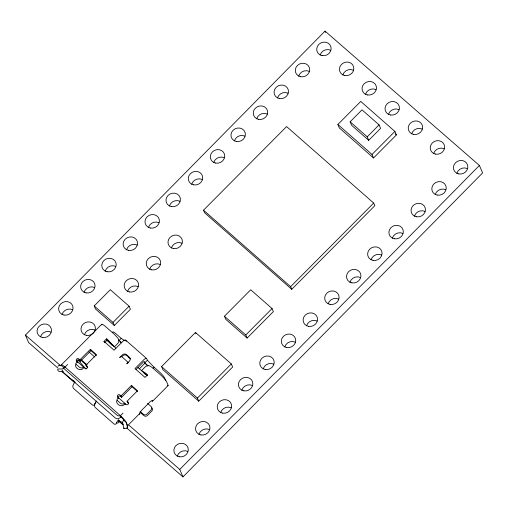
<?xml version="1.0" encoding="UTF-8"?>
<svg xmlns="http://www.w3.org/2000/svg" width="508" height="508" viewBox="0 0 508 508"><rect width="100%" height="100%" fill="white"/><g stroke="black" fill="none" stroke-linecap="round" stroke-linejoin="round"><path stroke-width="0.76" d="M124.035 428.041L123.914 428.555L122.688 423.024A3.143 2.889 -23.2 0 1 123.736 420.262A3.137 0.495 44.8 0 0 120.999 417.024L120.428 415.69L65.049 367.062A7.429 1.175 44.8 0 0 61.436 365.55L60.077 365.512A2.47 0.864 5.4 0 0 58.033 366.338M139.376 414.28A6.788 1.073 44.8 0 0 139.713 414.02L139.852 413.067A3.702 1.327 -48.7 0 1 141.796 410.159L149.701 402.203A3.702 1.327 -48.7 0 1 152.216 400.628L152.762 400.869A6.788 1.073 44.8 0 1 152 400.99M83.325 367.83L83.566 367.074L76.664 361.074A1.543 1.416 -23.2 0 1 76.657 359.048A1.543 1.416 -23.2 0 1 78.816 358.915L79.896 359.867L80.467 361.201L90.945 350.653L90.373 349.32L79.896 359.867M124.422 403.924L124.67 403.168L117.767 397.167A1.543 1.416 -23.2 0 1 117.761 395.141A1.543 1.416 -23.2 0 1 119.913 395.008L120.993 395.961L121.571 397.294L132.042 386.747L131.47 385.413L120.993 395.961M96.736 401.212A3.581 1.289 -48.7 0 0 95.148 403.504L94.45 405.568A2.47 1.721 63.3 0 0 95.561 407.772L113.728 423.729A2.47 1.721 63.3 0 0 116.237 423.475L116.694 422.427A3.581 1.289 -48.7 0 1 118.472 419.938L119.043 421.272L118.605 422.281A2.47 1.721 63.3 0 1 116.573 422.866M75.819 364.077C73.819 368.325 81.813 372.345 83.807 367.348L84.887 368.294A1.543 1.416 -23.2 0 0 87.039 368.167A1.543 1.416 -23.2 0 0 87.033 366.135L85.954 365.182L96.431 354.641L90.373 349.32M116.923 400.171C114.916 404.419 122.911 408.438 124.904 403.441L125.984 404.387A1.543 1.416 -23.2 0 0 128.143 404.26A1.543 1.416 -23.2 0 0 128.137 402.228L127.051 401.276L137.528 390.728L131.47 385.413M57.918 368.065L28.6 342.544L25.4 335.083L325.044 31.096L479.4 165.456L482.6 172.917L182.956 476.904L126.721 427.952M182.956 476.904L179.756 469.436L479.4 165.456M94.202 305.918L110.306 289.706L129.096 306.203L130.41 309.277L114.306 325.488L95.517 308.991L94.202 305.918L112.992 322.415L114.306 325.488M203.511 210.185L286.582 126.568L373.691 203.067L374.821 205.702L291.757 289.312L204.641 212.814L203.511 210.185L290.627 286.677L291.757 289.312M61.373 364.89L101.733 324.263M67.627 364.471L65.049 367.062L64.275 367.278A2.47 1.111 30.1 0 0 64.637 369.183L116.548 414.769A2.47 1.111 30.1 0 0 119.653 415.906L120.428 415.69L123.006 413.099M112.992 322.415L129.096 306.203M77.749 362.026L77.267 362.515L77.508 361.76L76.67 362.28A2.47 1.772 17.9 0 0 76.721 364.852L79.318 367.132A2.47 1.772 17.9 0 0 82.728 367.601L83.566 367.074M106.585 338.792L107.156 340.125L104.578 342.722L104.007 341.382L106.585 338.792L107.563 339.649A2.47 0.387 44.8 0 1 108.623 340.684L113.563 345.986A1.232 1.181 -78.2 0 0 115.24 345.999L117.913 343.294A3.899 3.74 -78.2 0 0 117.939 338.176L114.637 334.632A2.47 0.387 44.8 0 0 113.57 333.597L105.41 326.434A7.429 1.175 44.8 0 0 101.797 324.923M119.151 340.443L121.215 338.372L124.485 340.544M337.858 124.46L360.744 101.429L394.906 131.426L396.411 134.938L373.526 157.975L339.369 127.978L337.858 124.46L372.021 154.457L373.526 157.975M350.133 121.806L362.001 109.861L379.076 124.866L380.587 128.378L368.719 140.322L351.638 125.324L350.133 121.806L367.214 136.811L368.719 140.322M127.686 363.061A2.47 0.889 -48.7 0 0 126.771 363.804L129.35 361.213A3.086 2.838 -23.2 0 0 129.33 357.149L126.562 354.717A3.086 2.838 -23.2 0 0 122.257 354.984L119.678 357.575A2.47 0.889 -48.7 0 1 121.774 356.737L122.638 355.873A3.086 2.838 -23.2 0 1 126.943 355.613L129.711 358.038A3.086 2.838 -23.2 0 1 130.378 358.934M136.093 369.38L144.145 361.277L144.951 363.169L147.904 365.76M367.214 136.811L379.076 124.866M167.367 385.521A6.788 1.073 44.8 0 0 168.104 385.578L168.129 385.502A6.788 1.073 44.8 0 0 168.021 385.013L166.694 381.914A7.429 1.175 44.8 0 0 160.788 375.063L152.629 367.9A2.47 0.387 44.8 0 0 151.708 367.189L149.282 365.703A3.899 2.134 -39.2 0 0 145.015 367.1L142.335 369.786A1.232 0.673 -39.2 0 0 142.075 371.018L145.694 373.24A2.47 0.387 44.8 0 1 146.621 373.952L147.599 374.809L145.021 377.4L134.982 368.586L143.573 359.943A3.734 1.34 -48.7 0 1 146.717 358.686L147.39 360.242L144.812 362.833L147.93 366.084M139.287 368.871L144.951 363.169M118.847 398.12L118.364 398.602L118.612 397.847L117.773 398.374A2.47 1.772 17.9 0 0 117.824 400.945L120.421 403.225A2.47 1.772 17.9 0 0 123.825 403.695L124.67 403.168M153.111 368.325L154.146 367.284L158.877 371.443A6.788 1.073 44.8 0 1 164.687 378.073L165.735 380.517A3.702 1.327 -48.7 0 1 165.792 380.714M372.021 154.457L394.906 131.426M161.557 366.579L195.459 332.454L231.331 363.95L232.645 367.024L198.742 401.155L162.871 369.653L161.557 366.579L197.428 398.082L198.742 401.155M120.961 417.068L120.999 417.024A7.315 2.629 -48.7 0 1 117.996 418.77A2.47 1.111 30.1 0 1 114.897 417.633L62.979 372.04A2.47 1.111 30.1 0 1 62.617 370.135A7.315 2.629 -48.7 0 0 62.833 370.072M224.434 316.236L250.711 289.789L272.066 308.54L273.38 311.614L247.104 338.061L225.755 319.31L224.434 316.236L245.789 334.988L247.104 338.061M127.317 426.263A6.788 1.073 44.8 0 0 127.66 425.64L139.776 413.442M152.686 401.104L168.059 385.629M290.627 286.677L373.691 203.067M245.789 334.988L272.066 308.54M197.428 398.082L231.331 363.95M123.914 428.555L127.622 428.003L127.476 425.209M122.733 422.637L120.694 421.691A3.086 0.489 44.8 0 1 119.304 420.675L118.472 419.938M144.031 373.418L147.568 375.622M119.945 341.833L121.253 342.703M25.4 335.083L60.7 365.804M128.905 425.171L179.756 469.436M62.103 371.71L74.67 382.645M118.345 420.662L123.127 424.828M395.237 133.902L396.411 134.938M125.679 340.15L146.621 358.534M121.215 338.372L116.478 334.213A6.788 1.073 44.8 0 0 112.77 332.48M118.701 340.112L121.653 342.71M128.245 357.029L129.35 358M107.156 340.125L112.052 345.243M106.991 340.322L115.849 348.101M137.973 367.525L147.415 375.818M121.774 356.737L128.283 362.445M104.007 341.382L114.046 350.196L122.631 341.554A3.734 1.34 -48.7 0 1 125.781 340.296L126.225 341.332M90.945 350.653L96.45 355.492M132.042 386.747L137.554 391.585M88.951 351.936L94.856 357.118M147.612 403.447L151.155 406.559A2.47 2.267 -23.2 0 1 151.168 409.81L146.876 414.128A2.47 2.267 -23.2 0 1 143.427 414.338L140.475 411.747M81.223 359.715L87.128 364.903M81.204 360.528L86.519 365.195M139.865 412.045L143.999 415.677A2.47 2.267 -23.2 0 0 147.447 415.468L151.74 411.143A2.47 2.267 -23.2 0 0 151.727 407.892M80.467 361.201L79.388 360.248A1.543 1.416 -23.2 0 0 76.791 361.423M87.605 367.468L86.525 366.522L85.954 365.182M121.571 397.294L120.485 396.342A1.543 1.416 -23.2 0 0 117.888 397.516M128.708 403.562L127.622 402.609L127.051 401.276M61.436 365.55L64.033 367.83A3.137 0.495 44.8 0 1 64.491 367.519M123.736 420.262L126.333 422.542L127.66 425.64M119.043 421.272L119.875 422.008A6.788 1.073 44.8 0 0 122.936 424.244M147.39 360.242L154.146 367.284M127.552 428.015L126.333 422.542A7.429 1.175 44.8 0 0 120.428 415.69M325.044 31.096L325.622 32.455M195.459 332.454L195.986 333.686M124.904 403.441L125.476 404.774M320.148 55.048A7.309 6.718 -23.2 0 1 330.714 50.273M298.723 76.162A7.309 6.718 -23.2 0 1 309.289 71.393M277.495 97.987A7.309 6.718 -23.2 0 1 288.061 93.218M256.705 118.834A7.309 6.718 -23.2 0 1 267.272 114.059M234.398 140.926A7.309 6.718 -23.2 0 1 244.964 136.15M213.741 162.528A7.309 6.718 -23.2 0 1 224.307 157.759M191.719 184.302A7.309 6.718 -23.2 0 1 202.286 179.527M169.431 206.045A7.309 6.718 -23.2 0 1 179.997 201.276M148.425 227.489A7.309 6.718 -23.2 0 1 158.991 222.714M126.568 249.822A7.309 6.718 -23.2 0 1 137.135 245.046M127.591 291.395A7.309 6.718 -23.2 0 1 138.157 286.626M84.074 292.322A7.309 6.718 -23.2 0 1 94.64 287.553M62.065 314.503A7.309 6.718 -23.2 0 1 72.631 309.728M40.488 336.899A7.309 6.718 -23.2 0 1 51.054 332.124M84.43 334.81A7.309 6.718 -23.2 0 1 94.996 330.035M105.213 271.189A7.309 6.718 -23.2 0 1 115.78 266.421M149.689 269.284A7.309 6.718 -23.2 0 1 160.255 264.509M171.418 247.993A7.309 6.718 -23.2 0 1 181.985 243.218M342.849 74.987A7.309 6.718 -23.2 0 1 353.416 70.212M365.474 94.399A7.309 6.718 -23.2 0 1 376.041 89.624M388.455 114.427A7.309 6.718 -23.2 0 1 399.021 109.652M411.658 133.864A7.309 6.718 -23.2 0 1 422.224 129.089M433.654 153.568A7.309 6.718 -23.2 0 1 444.221 148.8M456.857 173.374A7.309 6.718 -23.2 0 1 467.424 168.605M435.242 194.532A7.309 6.718 -23.2 0 1 445.808 189.763M414.458 216.218A7.309 6.718 -23.2 0 1 425.025 211.442M392.341 238.22A7.309 6.718 -23.2 0 1 402.908 233.451M371.069 259.798A7.309 6.718 -23.2 0 1 381.635 255.029M349.949 282.315A7.309 6.718 -23.2 0 1 360.515 277.539M328.111 303.848A7.309 6.718 -23.2 0 1 338.677 299.079M306.553 325.806A7.309 6.718 -23.2 0 1 317.119 321.031M284.747 346.97A7.309 6.718 -23.2 0 1 295.313 342.202M263.214 368.916A7.309 6.718 -23.2 0 1 273.78 364.147M241.865 390.284A7.309 6.718 -23.2 0 1 252.432 385.515M220.656 412.591A7.309 6.718 -23.2 0 1 231.223 407.816M198.971 434.384A7.309 6.718 -23.2 0 1 209.537 429.609M177.298 456.209A7.309 6.718 -23.2 0 1 187.865 451.441M96.564 401.06A3.581 1.289 -48.7 0 0 94.971 403.352L93.986 405.162A2.47 1.721 63.3 0 1 92.1 404.73L73.927 388.779A2.47 1.721 63.3 0 1 72.968 385.483L73.425 384.435A3.581 1.289 -48.7 0 1 75.019 382.143M64.033 367.83A3.143 2.889 -23.2 0 1 61.17 369.005L59.753 368.967A2.47 0.864 5.4 0 0 57.702 369.792L58.083 370.681A2.47 0.864 5.4 0 0 60.897 371.634L62.313 371.672A3.143 2.889 -23.2 0 0 63.373 371.602M74.943 382.549A6.788 1.073 44.8 0 1 72.123 379.813M71.831 379.501A6.788 1.073 44.8 0 1 71.545 379.184M86.169 369.075A3.086 0.489 44.8 0 1 84.639 367.532L78.27 360.261A3.086 0.489 44.8 0 1 77.927 359.855M127.895 362.934A2.47 0.889 -48.7 0 1 128.283 362.782M73.939 380.822A3.086 0.489 44.8 0 1 73.8 380.683M322.085 55.601A7.309 6.718 -23.2 0 0 330.892 46.736A7.309 6.718 -23.2 0 0 318.802 44.418A7.309 6.718 -23.2 0 0 322.085 55.601M300.66 76.721A7.309 6.718 -23.2 0 0 309.467 67.85A7.309 6.718 -23.2 0 0 297.377 65.538A7.309 6.718 -23.2 0 0 300.66 76.721M279.432 98.546A7.309 6.718 -23.2 0 0 288.239 89.675A7.309 6.718 -23.2 0 0 276.149 87.357A7.309 6.718 -23.2 0 0 279.432 98.546M344.786 75.54A7.309 6.718 -23.2 0 0 353.6 66.675A7.309 6.718 -23.2 0 0 341.509 64.357A7.309 6.718 -23.2 0 0 344.786 75.54M367.417 94.952A7.309 6.718 -23.2 0 0 376.225 86.087A7.309 6.718 -23.2 0 0 364.134 83.769A7.309 6.718 -23.2 0 0 367.417 94.952M390.392 114.979A7.309 6.718 -23.2 0 0 399.199 106.115A7.309 6.718 -23.2 0 0 387.109 103.797A7.309 6.718 -23.2 0 0 390.392 114.979M413.595 134.417A7.309 6.718 -23.2 0 0 422.402 125.552A7.309 6.718 -23.2 0 0 410.312 123.234A7.309 6.718 -23.2 0 0 413.595 134.417M435.591 154.127A7.309 6.718 -23.2 0 0 444.398 145.256A7.309 6.718 -23.2 0 0 432.308 142.939A7.309 6.718 -23.2 0 0 435.591 154.127M458.794 173.933A7.309 6.718 -23.2 0 0 467.601 165.062A7.309 6.718 -23.2 0 0 455.511 162.744A7.309 6.718 -23.2 0 0 458.794 173.933M437.178 195.085A7.309 6.718 -23.2 0 0 445.992 186.22A7.309 6.718 -23.2 0 0 433.902 183.902A7.309 6.718 -23.2 0 0 437.178 195.085M416.395 216.77A7.309 6.718 -23.2 0 0 425.209 207.905A7.309 6.718 -23.2 0 0 413.118 205.588A7.309 6.718 -23.2 0 0 416.395 216.77M394.278 238.773A7.309 6.718 -23.2 0 0 403.085 229.908A7.309 6.718 -23.2 0 0 390.995 227.59A7.309 6.718 -23.2 0 0 394.278 238.773M373.005 260.356A7.309 6.718 -23.2 0 0 381.819 251.485A7.309 6.718 -23.2 0 0 369.722 249.174A7.309 6.718 -23.2 0 0 373.005 260.356M351.885 282.867A7.309 6.718 -23.2 0 0 360.699 274.002A7.309 6.718 -23.2 0 0 348.609 271.685A7.309 6.718 -23.2 0 0 351.885 282.867M330.048 304.406A7.309 6.718 -23.2 0 0 338.861 295.535A7.309 6.718 -23.2 0 0 326.771 293.224A7.309 6.718 -23.2 0 0 330.048 304.406M308.489 326.358A7.309 6.718 -23.2 0 0 317.297 317.494A7.309 6.718 -23.2 0 0 305.206 315.176A7.309 6.718 -23.2 0 0 308.489 326.358M286.683 347.523A7.309 6.718 -23.2 0 0 295.491 338.658A7.309 6.718 -23.2 0 0 283.401 336.34A7.309 6.718 -23.2 0 0 286.683 347.523M265.151 369.468A7.309 6.718 -23.2 0 0 273.958 360.604A7.309 6.718 -23.2 0 0 261.868 358.286A7.309 6.718 -23.2 0 0 265.151 369.468M243.802 390.836A7.309 6.718 -23.2 0 0 252.616 381.972A7.309 6.718 -23.2 0 0 240.525 379.654A7.309 6.718 -23.2 0 0 243.802 390.836M222.593 413.144A7.309 6.718 -23.2 0 0 231.4 404.279A7.309 6.718 -23.2 0 0 219.31 401.961A7.309 6.718 -23.2 0 0 222.593 413.144M200.908 434.937A7.309 6.718 -23.2 0 0 209.715 426.072A7.309 6.718 -23.2 0 0 197.625 423.755A7.309 6.718 -23.2 0 0 200.908 434.937M179.235 456.768A7.309 6.718 -23.2 0 0 188.043 447.897A7.309 6.718 -23.2 0 0 175.952 445.586A7.309 6.718 -23.2 0 0 179.235 456.768M86.366 335.363A7.309 6.718 -23.2 0 0 95.174 326.498A7.309 6.718 -23.2 0 0 83.083 324.18A7.309 6.718 -23.2 0 0 86.366 335.363M42.424 337.452A7.309 6.718 -23.2 0 0 51.232 328.587A7.309 6.718 -23.2 0 0 39.141 326.269A7.309 6.718 -23.2 0 0 42.424 337.452M64.002 315.055A7.309 6.718 -23.2 0 0 72.815 306.191A7.309 6.718 -23.2 0 0 60.719 303.873A7.309 6.718 -23.2 0 0 64.002 315.055M86.011 292.875A7.309 6.718 -23.2 0 0 94.818 284.01A7.309 6.718 -23.2 0 0 82.728 281.692A7.309 6.718 -23.2 0 0 86.011 292.875M107.15 271.748A7.309 6.718 -23.2 0 0 115.957 262.877A7.309 6.718 -23.2 0 0 103.867 260.566A7.309 6.718 -23.2 0 0 107.15 271.748M129.527 291.948A7.309 6.718 -23.2 0 0 138.335 283.083A7.309 6.718 -23.2 0 0 126.244 280.765A7.309 6.718 -23.2 0 0 129.527 291.948M151.625 269.837A7.309 6.718 -23.2 0 0 160.433 260.972A7.309 6.718 -23.2 0 0 148.342 258.655A7.309 6.718 -23.2 0 0 151.625 269.837M173.355 248.545A7.309 6.718 -23.2 0 0 182.162 239.681A7.309 6.718 -23.2 0 0 170.072 237.363A7.309 6.718 -23.2 0 0 173.355 248.545M150.362 228.041A7.309 6.718 -23.2 0 0 159.169 219.177A7.309 6.718 -23.2 0 0 147.079 216.859A7.309 6.718 -23.2 0 0 150.362 228.041M171.367 206.604A7.309 6.718 -23.2 0 0 180.175 197.733A7.309 6.718 -23.2 0 0 168.084 195.421A7.309 6.718 -23.2 0 0 171.367 206.604M193.662 184.855A7.309 6.718 -23.2 0 0 202.47 175.99A7.309 6.718 -23.2 0 0 190.379 173.673A7.309 6.718 -23.2 0 0 193.662 184.855M215.678 163.087A7.309 6.718 -23.2 0 0 224.485 154.216A7.309 6.718 -23.2 0 0 212.395 151.898A7.309 6.718 -23.2 0 0 215.678 163.087M236.334 141.478A7.309 6.718 -23.2 0 0 245.142 132.613A7.309 6.718 -23.2 0 0 233.051 130.296A7.309 6.718 -23.2 0 0 236.334 141.478M258.642 119.386A7.309 6.718 -23.2 0 0 267.449 110.522A7.309 6.718 -23.2 0 0 255.359 108.204A7.309 6.718 -23.2 0 0 258.642 119.386M128.505 250.374A7.309 6.718 -23.2 0 0 137.312 241.51A7.309 6.718 -23.2 0 0 125.222 239.192A7.309 6.718 -23.2 0 0 128.505 250.374"/></g></svg>
